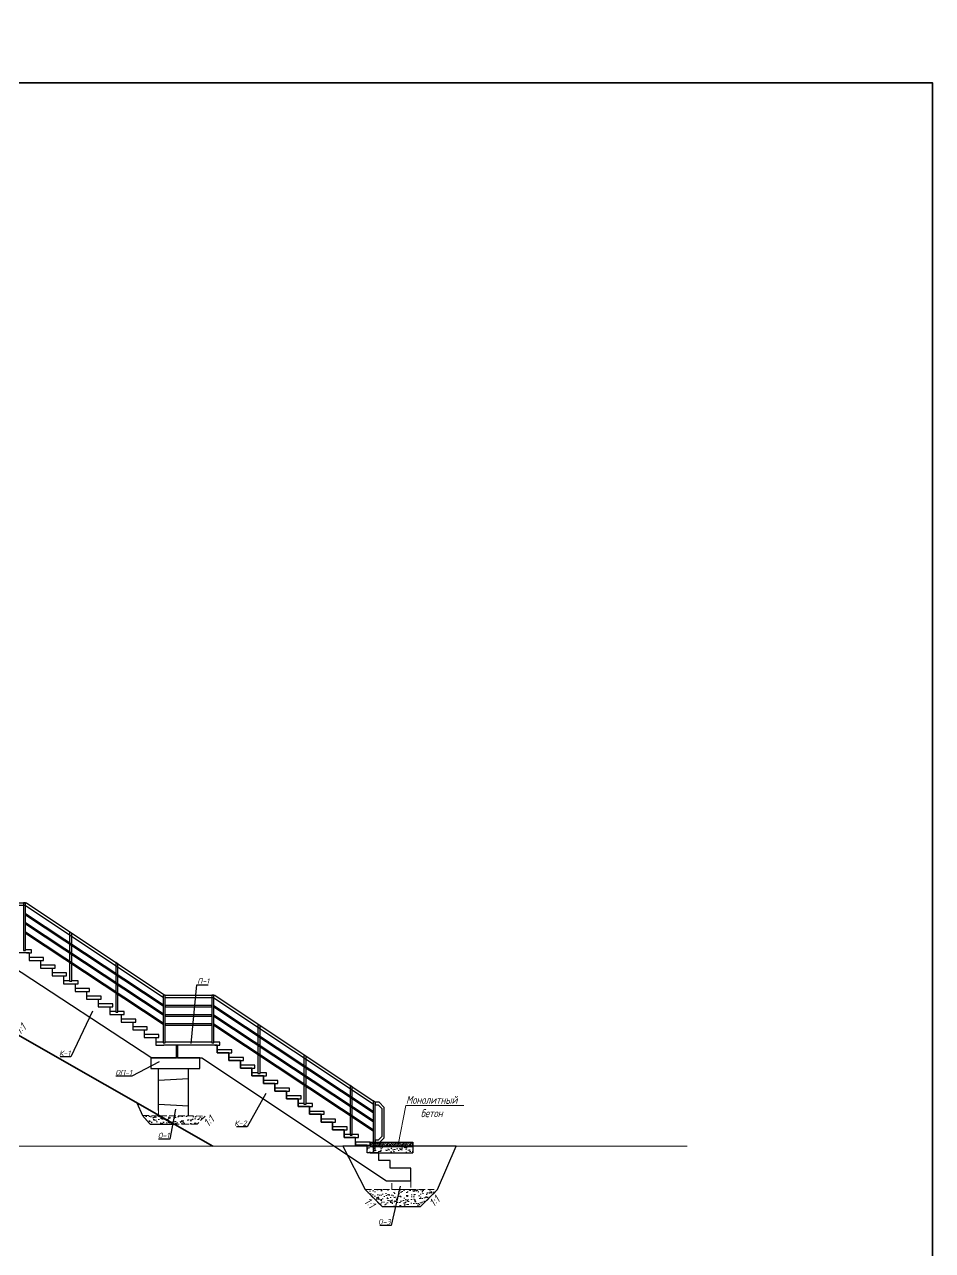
# Model space of a CAD drawing. Header units: millimetres. Extents: x 265754 to 14267433, y -6145605 to 2433772.
# Drawn here: x 6799534 to 6820798, y -195635 to -166923 of the extents above; entities that cross this region are included whole.
import ezdxf
from ezdxf import colors
from ezdxf.entities.mleader import LeaderData, LeaderLine
from ezdxf.math import Vec2, Vec3

# ---------------------------------------------------------------- set-up
doc = ezdxf.new("R2010")
doc.units = ezdxf.units.MM
doc.linetypes.add('DASHED', pattern=[7, 5, -2, 0])
for name, color, linetype, lineweight in [('02_Доп.основные', 255, 'Continuous', 25), ('04_Невидимые', 3, 'Continuous', 13), ('1-Бетон', 106, 'Continuous', 35), ('10_Текст', 255, 'Continuous', 25), ('osn linii', 4, 'Continuous', 40), ('ИС_Выноски', 3, 'Continuous', 18), ('ИС_ЛС_Mid', 7, 'Continuous', 35), ('ИС_Основная', 7, 'Continuous', 35), ('ИС_Размер', 3, 'Continuous', 18), ('Тонкая', 3, 'Continuous', 15)]:
    doc.layers.add(name, color=color, linetype=linetype, lineweight=lineweight)
doc.layers.add('ограждение', color=7, linetype='Continuous')
doc.styles.add('ISOCPEUR', font='isocpeur.ttf', dxfattribs={"width": 0.8, "oblique": 15, "height": 2.5})
doc.styles.add('ROMANS', font='isocpeur.ttf', dxfattribs={"width": 0.9, "oblique": 15})

# ---------------------------------------------------------------- blocks, each defined once
blk = doc.blocks.new('_None')
blk = doc.blocks.new('мост план кальмиус')
at = {"layer": 'ИС_Выноски'}
ml = blk.add_multileader_mtext('Standard', dxfattribs=at)
ml.set_content('Ось опоры ОП2 \\PПК 70+5,09', color=256, style='ISOCPEUR')
ml.set_leader_properties(color=256, linetype='ByLayer')
ml.set_arrow_properties(name='NONE')
ml.build(insert=Vec2(0, 0))
ml.multileader.update_dxf_attribs({"text_left_attachment_type": 6, "text_right_attachment_type": 6, "dogleg_length": 0.36, "arrow_head_size": 600, "scale": 200})
ctx = ml.context
ctx.base_point, ctx.scale, ctx.char_height, ctx.arrow_head_size, ctx.landing_gap_size, ctx.plane_origin, ctx.plane_x_axis, ctx.plane_y_axis = Vec3(-49547.1, -28758.8), 200, 1200, 600, 125, Vec3(-42551.4, -9400.5), Vec3(0, 1), Vec3(-1, 0)
ctx.left_attachment, ctx.right_attachment, ctx.text_align_type = 6, 6, 1
notes = []
notes.append((ctx, [(1, (1, 1, 0), (-49547.1, -19064.7), (0, -1), 161, [(1, [(-49547.1, -16236.4)], 0, [])])]))
ctx.mtext.insert, ctx.mtext.text_direction, ctx.mtext.rotation, ctx.mtext.width, ctx.mtext.alignment, ctx.mtext.flow_direction = Vec3(-50987.1, -23992.3), Vec3(0, 1), 1.5707963, 12285.253, 2, 5
for ctx, leaders in notes:
    for number, flags, end, landing, length, lines in leaders:
        leader = LeaderData()
        leader.index, (leader.has_last_leader_line, leader.has_dogleg_vector, leader.attachment_direction) = number, flags
        leader.last_leader_point, leader.dogleg_vector, leader.dogleg_length = Vec3(end), Vec3(landing), length
        for number, points, colour, breaks in lines:
            line = LeaderLine()
            line.index, line.vertices, line.color, line.breaks = number, Vec3.list(points), colors.encode_raw_color(colour), breaks
            leader.lines.append(line)
        ctx.leaders.append(leader)

msp = doc.modelspace()

# ---------------------------------------------------------------- hatches: boundary and pattern name
at = {"layer": '04_Невидимые'}
h = msp.add_hatch(dxfattribs=at)
h.set_pattern_fill('AR-CONC', color=256, scale=30, angle=180, style=0)
h.set_pattern_definition([(230, (-71499919.9, -348652.12), (-215.1780548, 18.8256405), [22.5, -247.5]), (175, (-71499919.9, -348652.12), (41.6254001, -225.6576401), [18, -198]), (280.45144446, (-71499937.83, -348650.55), (-173.552654, -206.8319973), [19.1220576, -210.3426336]), (226.1842, (-71499919.9, -348712.12), (-320.1723992, 49.6557842), [33.75, -371.25]), (276.6356355, (-71499946.58, -348707.98), (-280.3985837, -292.2355802), [28.6831026, -315.514128]), (171.184164, (-71499919.9, -348712.1), (-280.3985835, -292.2355801), [27, -297.0000003]), (201, (-71499949.9, -348697.12), (-179.07211564, 120.7856672), [22.5, -247.5]), (146, (-71499949.9, -348697.12), (-72.9945996, -217.5450135), [18, -198]), (251.45144474, (-71499964.82, -348687.05), (-252.066713, -96.75934584), [19.122057, -210.3426336]), (217.5, (-71499919.9, -348652.12), (-3.647956595, -99.86815615), [0, -195.6, 0, -201, 0, -198.75]), (187.5, (-71499919.9, -348652.12), (-78.92086123, -118.32351356), [0, -114.6, 0, -191.1, 0, -75.75]), (147.5, (-71499853, -348652.12), (-160.14673085, 6.76646152), [0, -75, 0, -234, 0, -310.5]), (137.5, (-71499823, -348652.12), (-174.9558508, -30.0314947), [0, -97.5, 0, -155.4, 0, -220.5])])
h.paths.add_polyline_path([(6803763.6947, -192486.9904), (6803573.8974, -192676.7877), (6802473.8974, -192676.7877), (6802294.9436, -192476.583)])
h = msp.add_hatch(dxfattribs=at)
h.set_pattern_fill('AR-CONC', color=256, scale=30, angle=180, style=0)
h.set_pattern_definition([(230, (-71442402.63, -347142.16), (-215.1780548, 18.8256405), [22.5, -247.5]), (175, (-71442402.63, -347142.16), (41.6254001, -225.6576401), [18, -198]), (280.45144446, (-71442420.56, -347140.6), (-173.552654, -206.8319973), [19.1220576, -210.3426336]), (226.1842, (-71442402.63, -347202.16), (-320.1723992, 49.6557842), [33.75, -371.25]), (276.6356355, (-71442429.3, -347198.02), (-280.3985837, -292.2355802), [28.6831026, -315.514128]), (171.184164, (-71442402.63, -347202.16), (-280.3985835, -292.2355801), [27, -297.0000003]), (201, (-71442432.63, -347187.16), (-179.07211564, 120.7856672), [22.5, -247.5]), (146, (-71442432.63, -347187.16), (-72.9945996, -217.5450135), [18, -198]), (251.45144474, (-71442447.56, -347177.1), (-252.066713, -96.75934584), [19.122057, -210.3426336]), (217.5, (-71442402.63, -347142.16), (-3.647956595, -99.86815615), [0, -195.6, 0, -201, 0, -198.75]), (187.5, (-71442402.63, -347142.16), (-78.92086123, -118.32351356), [0, -114.6, 0, -191.1, 0, -75.75]), (147.5, (-71442335.73, -347142.16), (-160.14673085, 6.76646152), [0, -75, 0, -234, 0, -310.5]), (137.5, (-71442305.73, -347142.16), (-174.9558508, -30.0314947), [0, -97.5, 0, -155.4, 0, -220.5])])
h.paths.add_polyline_path([(6807559.2057, -193346.6598), (6807559.2057, -193236.5092), (6807559.2057, -193196.6598), (6808629.2057, -193196.6598), (6808629.2057, -193346.6598)])
h = msp.add_hatch(dxfattribs=at)
h.set_pattern_fill('ANSI33', color=256, scale=10, style=0)
h.set_pattern_definition([(45, (5893794.32, -750767.64), (-44.9012806, 44.9012806), []), (45, (5893839.22, -750767.64), (-44.9012806, 44.9012806), [31.75, -15.875])])
h.paths.add_polyline_path([(6808629.2057, -193096.6627), (6808629.2057, -193196.6096), (6807629.2057, -193196.6598), (6807629.2057, -193096.4588), (6808629.0047, -193096.4588), (6808629.2028, -193096.6569), (6808629.2028, -193096.6627)])
h = msp.add_hatch(dxfattribs=at)
h.set_pattern_fill('AR-CONC', color=256, scale=30, angle=180, style=0)
h.set_pattern_definition([(230, (-71503244.9, -347212.16), (-215.1780548, 18.8256405), [22.5, -247.5]), (175, (-71503244.9, -347212.16), (41.6254001, -225.6576401), [18, -198]), (280.45144446, (-71503262.83, -347210.6), (-173.552654, -206.8319973), [19.1220576, -210.3426336]), (226.1842, (-71503244.9, -347272.16), (-320.1723992, 49.6557842), [33.75, -371.25]), (276.6356355, (-71503271.58, -347268.02), (-280.3985837, -292.2355802), [28.6831026, -315.514128]), (171.184164, (-71503244.9, -347272.16), (-280.3985835, -292.2355801), [27, -297.0000003]), (201, (-71503274.9, -347257.16), (-179.07211564, 120.7856672), [22.5, -247.5]), (146, (-71503274.9, -347257.16), (-72.9945996, -217.5450135), [18, -198]), (251.45144474, (-71503289.82, -347247.1), (-252.066713, -96.75934584), [19.122057, -210.3426336]), (217.5, (-71503244.9, -347212.16), (-3.647956595, -99.86815615), [0, -195.6, 0, -201, 0, -198.75]), (187.5, (-71503244.9, -347212.16), (-78.92086123, -118.32351356), [0, -114.6, 0, -191.1, 0, -75.75]), (147.5, (-71503178, -347212.16), (-160.14673085, 6.76646152), [0, -75, 0, -234, 0, -310.5]), (137.5, (-71503148, -347212.16), (-174.9558508, -30.0314947), [0, -97.5, 0, -155.4, 0, -220.5])])
h.paths.add_polyline_path([(6809209.2057, -194206.4588), (6808809.2057, -194606.4588), (6807909.2057, -194606.4588), (6807509.2057, -194206.4588)])

# ---------------------------------------------------------------- linework, layer by layer
at = {"color": 5}
for points in [[(6787384.205, -181736.4675), (6788597.3709, -181736.4588), (6792919.2044, -184616.5117), (6794087.3846, -184616.5117), (6798407.3053, -187496.4588), (6799577.3716, -187496.4588), (6802817.3716, -189656.4588), (6803987.3716, -189656.4588), (6807699.2057, -192131.0149)], [(6802161.1775, -192175.4543), (6802294.9436, -192476.583), (6802473.8974, -192676.7877), (6803023.8974, -192676.7877), (6802674.2045, -192486.9904), (6802693.0899, -192479.4042), (6802161.1775, -192175.4543)], [(6806992.6437, -193195.5943), (6807509.2057, -194206.4588), (6807909.2057, -194606.4588), (6808809.2057, -194606.4588), (6809209.2057, -194206.4588), (6809643.1691, -193195.5943), (6806992.6437, -193195.5943)]]:
    msp.add_lwpolyline(points, dxfattribs=at)
at = {"layer": '02_Доп.основные'}
for p, q in [((6799589.205, -188666.4588), (6798389.205, -188666.4588)), ((6803999.205, -190826.4588), (6802799.205, -190826.4588)), ((6803919.205, -190756.4588), (6802829.205, -190756.4588)), ((6802674.2045, -192356.4671), (6802674.2045, -191376.4588)), ((6803374.2045, -192299.2467), (6803374.2045, -191376.4588)), ((6802674.2045, -191646.4588), (6803374.2045, -191606.4588)), ((6802674.2045, -192206.4588), (6803374.2045, -192246.4588)), ((6803374.2045, -192484.2305), (6803374.2045, -192299.2467)), ((6807629.2057, -193096.4588), (6808629.2057, -193096.4588)), ((6807629.2057, -193196.4588), (6808629.2057, -193196.4588)), ((6807629.2057, -193346.4588), (6808629.2057, -193346.4588))]:
    msp.add_line(p, q, dxfattribs=at)
for points in [[(6799579.205, -188666.4588), (6799699.205, -188666.4588), (6799699.205, -188596.4588), (6799559.205, -188596.4588)], [(6798704.205, -188666.4588), (6798704.205, -188966.4588), (6799229.205, -188966.4588), (6802519.205, -191126.4588), (6803094.205, -191126.4588), (6803094.205, -190826.4588), (6802789.205, -190826.4588)], [(6799589.205, -188666.4588), (6799639.205, -188666.4588), (6799639.205, -188846.4588), (6799909.205, -188846.4588), (6799909.205, -189026.4588), (6800179.205, -189026.4588), (6800179.205, -189206.4588), (6800449.205, -189206.4588), (6800449.205, -189386.4588)], [(6800589.205, -189316.4588), (6800449.205, -189316.4588), (6800449.205, -189386.4588), (6800649.205, -189386.4588)], [(6800649.205, -189386.4588), (6800789.205, -189386.4588), (6800789.205, -189316.4588), (6800639.205, -189316.4588)], [(6800719.205, -189386.4588), (6800719.205, -189566.4588), (6800989.205, -189566.4588), (6800989.205, -189746.4588), (6801259.205, -189746.4588), (6801259.205, -189926.4588), (6801529.205, -189926.4588), (6801529.205, -190106.4588)], [(6801669.205, -190036.4588), (6801529.205, -190036.4588), (6801529.205, -190106.4588), (6801729.205, -190106.4588)], [(6801729.205, -190106.4588), (6801869.205, -190106.4588), (6801869.205, -190036.4588), (6801719.205, -190036.4588)], [(6801799.205, -190106.4588), (6801799.205, -190286.4588), (6802069.205, -190286.4588), (6802069.205, -190466.4588), (6802339.205, -190466.4588), (6802339.205, -190646.4588), (6802609.205, -190646.4588), (6802609.205, -190826.4588), (6802789.205, -190826.4588)], [(6802779.205, -190756.4588), (6802609.205, -190756.4588), (6802609.205, -190826.4588), (6802799.205, -190826.4588)], [(6808584.2057, -194006.4588), (6808584.2057, -193706.4588), (6808099.2057, -193706.4588), (6808099.2057, -193526.4588), (6807829.2057, -193526.4588), (6807829.2057, -193346.4588), (6807559.2057, -193346.4588), (6807559.2057, -193166.4588), (6807289.2057, -193166.4588), (6807289.2057, -192986.4588), (6807019.2057, -192986.4588), (6807019.2057, -192806.4588), (6806749.2057, -192806.4588), (6806749.2057, -192626.4588), (6806479.2057, -192626.4588), (6806479.2057, -192446.4588), (6806209.2057, -192446.4588), (6806209.2057, -192266.4588), (6805939.2057, -192266.4588), (6805939.2057, -192086.4588), (6805669.2057, -192086.4588), (6805669.2057, -191906.4588), (6805399.2057, -191906.4588), (6805399.2057, -191726.4588), (6805129.2057, -191726.4588), (6805129.2057, -191546.4588), (6804859.2057, -191546.4588), (6804859.2057, -191366.4588), (6804589.2057, -191366.4588), (6804589.2057, -191186.4588), (6804319.2057, -191186.4588), (6804319.2057, -191006.4588), (6804049.2057, -191006.4588), (6804049.2057, -190826.4588), (6803114.2057, -190826.4588), (6803114.2057, -191126.4588), (6803689.2057, -191126.4588), (6808009.2057, -194006.4588), (6808584.2057, -194006.4588)], [(6803989.205, -190826.4588), (6804109.205, -190826.4588), (6804109.205, -190756.4588), (6803969.205, -190756.4588)], [(6803999.205, -190826.4588), (6804049.205, -190826.4588), (6804049.205, -191006.4588), (6804319.205, -191006.4588), (6804319.205, -191186.4588), (6804589.205, -191186.4588), (6804589.205, -191366.4588), (6804859.205, -191366.4588), (6804859.205, -191546.4588)], [(6803639.205, -191126.4588), (6802489.205, -191126.4588), (6802489.205, -191376.4588), (6803639.205, -191376.4588), (6803639.205, -191126.4588)], [(6804999.205, -191476.4588), (6804859.205, -191476.4588), (6804859.205, -191546.4588), (6805059.205, -191546.4588)], [(6805059.205, -191546.4588), (6805199.205, -191546.4588), (6805199.205, -191476.4588), (6805049.205, -191476.4588)], [(6805129.205, -191546.4588), (6805129.205, -191726.4588), (6805399.205, -191726.4588), (6805399.205, -191906.4588), (6805669.205, -191906.4588), (6805669.205, -192086.4588), (6805939.205, -192086.4588), (6805939.205, -192266.4588)], [(6806079.205, -192196.4588), (6805939.205, -192196.4588), (6805939.205, -192266.4588), (6806139.205, -192266.4588)], [(6806139.205, -192266.4588), (6806279.205, -192266.4588), (6806279.205, -192196.4588), (6806129.205, -192196.4588)], [(6806209.205, -192266.4588), (6806209.205, -192446.4588), (6806479.205, -192446.4588), (6806479.205, -192626.4588), (6806749.205, -192626.4588), (6806749.205, -192806.4588), (6807019.205, -192806.4588), (6807019.205, -192986.4588), (6807199.205, -192986.4588)], [(6807629.2057, -193096.4588), (6807629.2057, -193196.4588)], [(6808629.2057, -193096.4588), (6808629.2057, -193196.4588)], [(6808629.2057, -193196.4588), (6808629.2057, -193346.4588)]]:
    msp.add_lwpolyline(points, dxfattribs=at)
for points in [[(6799639.205, -188846.4588), (6799979.205, -188846.4588), (6799979.205, -188776.4588), (6799639.205, -188776.4588)], [(6799909.205, -189026.4588), (6800249.205, -189026.4588), (6800249.205, -188956.4588), (6799909.205, -188956.4588)], [(6800179.205, -189206.4588), (6800519.205, -189206.4588), (6800519.205, -189136.4588), (6800179.205, -189136.4588)], [(6800719.205, -189566.4588), (6801059.205, -189566.4588), (6801059.205, -189496.4588), (6800719.205, -189496.4588)], [(6800989.205, -189746.4588), (6801329.205, -189746.4588), (6801329.205, -189676.4588), (6800989.205, -189676.4588)], [(6801259.205, -189926.4588), (6801599.205, -189926.4588), (6801599.205, -189856.4588), (6801259.205, -189856.4588)], [(6801799.205, -190286.4588), (6802139.205, -190286.4588), (6802139.205, -190216.4588), (6801799.205, -190216.4588)], [(6802069.205, -190466.4588), (6802409.205, -190466.4588), (6802409.205, -190396.4588), (6802069.205, -190396.4588)], [(6802339.205, -190646.4588), (6802679.205, -190646.4588), (6802679.205, -190576.4588), (6802339.205, -190576.4588)], [(6804049.205, -191006.4588), (6804389.205, -191006.4588), (6804389.205, -190936.4588), (6804049.205, -190936.4588)], [(6804319.205, -191186.4588), (6804659.205, -191186.4588), (6804659.205, -191116.4588), (6804319.205, -191116.4588)], [(6804589.205, -191366.4588), (6804929.205, -191366.4588), (6804929.205, -191296.4588), (6804589.205, -191296.4588)], [(6805129.205, -191726.4588), (6805469.205, -191726.4588), (6805469.205, -191656.4588), (6805129.205, -191656.4588)], [(6805399.205, -191906.4588), (6805739.205, -191906.4588), (6805739.205, -191836.4588), (6805399.205, -191836.4588)], [(6805669.205, -192086.4588), (6806009.205, -192086.4588), (6806009.205, -192016.4588), (6805669.205, -192016.4588)], [(6806209.205, -192446.4588), (6806549.205, -192446.4588), (6806549.205, -192376.4588), (6806209.205, -192376.4588)], [(6806479.205, -192626.4588), (6806819.205, -192626.4588), (6806819.205, -192556.4588), (6806479.205, -192556.4588)], [(6806749.205, -192806.4588), (6807089.205, -192806.4588), (6807089.205, -192736.4588), (6806749.205, -192736.4588)], [(6807019.2057, -192986.4588), (6807359.2057, -192986.4588), (6807359.2057, -192916.4588), (6807019.2057, -192916.4588)], [(6807289.2064, -193166.4588), (6807629.2064, -193166.4588), (6807629.2064, -193096.4588), (6807289.2064, -193096.4588)]]:
    msp.add_lwpolyline(points, close=True, dxfattribs=at)
at = {"layer": '04_Невидимые', "linetype": 'DASHED', "ltscale": 30}
for p, q in [((6802294.9436, -192476.583), (6802161.1775, -192175.4543)), ((6802674.2045, -192479.2704), (6802674.2045, -192356.4671))]:
    msp.add_line(p, q, dxfattribs=at)
for points in [[(6803573.8974, -192676.7877), (6802473.8974, -192676.7877), (6802294.9436, -192476.583), (6803763.6947, -192486.9904)], [(6808134.2057, -194006.4588), (6808584.2057, -194006.4588), (6808584.2057, -194206.4588), (6808134.2057, -194206.4588)], [(6808809.2057, -194606.4588), (6807909.2057, -194606.4588), (6807509.2057, -194206.4588), (6809209.2057, -194206.4588)]]:
    msp.add_lwpolyline(points, close=True, dxfattribs=at)
at = {"layer": '1-Бетон', "color": 1}
msp.add_lwpolyline([(6710697.8661, -168287.8703), (6820797.8941, -168287.8703), (6820797.8941, -222111.3242), (6710697.8661, -222111.3242)], close=True, dxfattribs=at)
at = {"layer": 'osn linii', "lineweight": -3}
msp.add_lwpolyline([(6807814.3517, -192224.3478), (6807899.2057, -192309.2017), (6807899.2057, -192969.495), (6807814.3529, -193054.3478), (6807749.2057, -193054.3478), (6807749.2057, -193114.3478), (6807839.2057, -193114.3478), (6807959.2057, -192994.3478), (6807959.2057, -192284.3489), (6807839.2045, -192164.3478), (6807749.2057, -192164.3478), (6807749.2057, -192224.3478)], close=True, dxfattribs=at)
at = {"layer": 'ИС_ЛС_Mid', "color": 7}
for points in [[(6799639.205, -188666.4588), (6799589.205, -188666.4588)], [(6804049.205, -190826.4588), (6803999.205, -190826.4588)]]:
    msp.add_lwpolyline(points, dxfattribs=at)
at = {"layer": 'ИС_Основная', "color": 1}
msp.add_line((6803946.4226, -193195.5943), (6795661.7319, -188461.4854), dxfattribs=at)
at = {"layer": 'ИС_Размер'}
msp.add_line((6782926.2759, -193195.5943), (6815051.6065, -193195.5943), dxfattribs=at)
at = {"layer": 'ограждение', "color": 4}
for p, q in [((6798409.205, -187496.4588), (6799576.9952, -187496.4588)), ((6799559.205, -187556.4588), (6798419.205, -187556.4588)), ((6799559.205, -187556.4588), (6802779.205, -189703.1255)), ((6799577.3716, -187496.4588), (6802817.3716, -189656.4588)), ((6803969.205, -189716.4588), (6802829.205, -189716.4588)), ((6803969.205, -189716.4588), (6807699.2057, -192203.1259))]:
    msp.add_line(p, q, dxfattribs=at)
at = {"layer": 'ограждение', "color": 1}
for p, q in [((6799559.205, -187739.4588), (6802779.205, -189872.9557)), ((6799559.205, -187771.4588), (6802779.205, -189904.9557)), ((6799559.205, -187954.4588), (6802779.205, -190087.9557)), ((6799559.205, -187986.4588), (6802779.205, -190119.9557)), ((6799559.205, -188169.4588), (6802779.205, -190302.9557)), ((6799559.205, -188201.4588), (6802779.205, -190334.9557)), ((6803969.205, -189899.4588), (6807699.2057, -192370.8703)), ((6803969.205, -189931.4588), (6807699.2057, -192402.8703)), ((6803969.205, -190114.4588), (6807699.2057, -192585.8703)), ((6803969.205, -190146.4588), (6807699.2057, -192617.8703)), ((6803969.205, -190329.4588), (6807699.2057, -192800.8703)), ((6803969.205, -190361.4588), (6807699.2057, -192832.8703))]:
    msp.add_line(p, q, dxfattribs=at)
at = {"layer": 'ограждение'}
for points in [[(6799559.205, -187496.4588), (6799509.205, -187496.4588), (6799509.205, -188611.4588), (6799559.205, -188611.4588)], [(6800639.205, -188204.3478), (6800589.205, -188171.0144), (6800589.205, -189331.4588), (6800639.205, -189331.4588)], [(6801719.205, -188924.3478), (6801669.205, -188891.0144), (6801669.205, -190051.4588), (6801719.205, -190051.4588)], [(6802829.205, -189656.4588), (6802779.205, -189656.4588), (6802779.205, -190771.4588), (6802829.205, -190771.4588)], [(6803969.205, -189656.4588), (6803919.205, -189656.4588), (6803919.205, -190771.4588), (6803969.205, -190771.4588)], [(6805049.2057, -190364.392), (6804999.2057, -190331.0586), (6804999.2057, -191491.503), (6805049.2057, -191491.503)], [(6806129.2057, -191084.392), (6806079.2057, -191051.0586), (6806079.2057, -192211.503), (6806129.2057, -192211.503)], [(6807209.2057, -191804.392), (6807159.2057, -191771.0586), (6807159.2057, -192931.503), (6807209.2057, -192931.503)], [(6807749.2057, -192164.3478), (6807699.2057, -192131.0144), (6807699.2057, -193291.4588), (6807749.2057, -193291.4588)]]:
    msp.add_lwpolyline(points, close=True, dxfattribs=at)
at = {"layer": 'ограждение', "color": 1}
for points in [[(6803919.205, -189899.4588), (6802829.205, -189899.4588), (6802829.205, -189931.4588), (6803919.205, -189931.4588)], [(6803919.205, -190114.4588), (6802829.205, -190114.4588), (6802829.205, -190146.4588), (6803919.205, -190146.4588)], [(6803919.205, -190329.4588), (6802829.205, -190329.4588), (6802829.205, -190361.4588), (6803919.205, -190361.4588)]]:
    msp.add_lwpolyline(points, close=True, dxfattribs=at)

# ---------------------------------------------------------------- block references
at = {"layer": '1-Бетон'}
msp.add_blockref('мост план кальмиус', (6853073.53, -668947.9294), dxfattribs=at)

# ---------------------------------------------------------------- texts
at = {"layer": '10_Текст', "style": 'ISOCPEUR', "oblique": 15, "width": 0.9}
for rotation, p in [(45, (6799427.6318, -190594.4358)), (45, (6803837.6318, -192754.4358)), (45.000002, (6809119.022, -194629.5753, 248.7689)), (314.999998, (6807471.8037, -194507.121, -82.923))]:
    msp.add_text('1:1', height=187.5, rotation=rotation, dxfattribs=at).set_placement(p)

# ---------------------------------------------------------------- leaders
at = {"layer": '04_Невидимые'}
ml = msp.add_multileader_mtext('Standard', dxfattribs=at)
ml.set_content('{\\C255;Монолитный\\Pбетон}', color=256, style='ISOCPEUR')
ml.set_leader_properties(color=256, linetype='ByLayer', lineweight=-1)
ml.set_arrow_properties(name='NONE')
ml.build(insert=Vec2(0, 0))
ml.multileader.update_dxf_attribs({"text_left_attachment_type": 6, "text_right_attachment_type": 6, "dogleg_length": 0.36, "arrow_head_size": 225, "scale": 75})
ctx = ml.context
ctx.base_point, ctx.scale, ctx.char_height, ctx.arrow_head_size, ctx.landing_gap_size, ctx.plane_origin = Vec3(6808489.7804, -192238.8223), 75, 187.5, 225, 6.75, Vec3(6807804.078, -197360.4149)
ctx.left_attachment, ctx.right_attachment, ctx.text_align_type = 6, 6, 1
notes = []
notes.append((ctx, [(0, (1, 1, 0), (6808462.7804, -192238.8223), (1, 0), 27, [(0, [(6808281.158, -193158.532)], 0, [])])]))
ctx.mtext.insert, ctx.mtext.alignment, ctx.mtext.flow_direction = Vec3(6809069.1506, -192013.8223), 2, 5
at = {"layer": 'ИС_Выноски'}
ml = msp.add_multileader_mtext('Standard', dxfattribs=at)
ml.set_content('Ось опоры ОП2 \\PПК 70+5,09', color=256, style='ISOCPEUR')
ml.set_leader_properties(color=256, linetype='ByLayer')
ml.set_arrow_properties(name='NONE')
ml.build(insert=Vec2(0, 0))
ml.multileader.update_dxf_attribs({"text_left_attachment_type": 6, "text_right_attachment_type": 6, "dogleg_length": 0.36, "arrow_head_size": 600, "scale": 200})
ctx = ml.context
ctx.base_point, ctx.scale, ctx.char_height, ctx.arrow_head_size, ctx.landing_gap_size, ctx.plane_origin, ctx.plane_x_axis, ctx.plane_y_axis = Vec3(6803526.425, -499063.6887), 200, 1200, 600, 125, Vec3(6810522.1015, -479705.4074), Vec3(0, 1), Vec3(-1, 0)
ctx.left_attachment, ctx.right_attachment, ctx.text_align_type = 6, 6, 1
notes.append((ctx, [(1, (1, 1, 0), (6803526.425, -489369.5689), (0, -1), 161.0417, [(1, [(6803526.425, -486541.2457)], 0, [])])]))
ctx.mtext.insert, ctx.mtext.text_direction, ctx.mtext.rotation, ctx.mtext.width, ctx.mtext.alignment, ctx.mtext.flow_direction = Vec3(6802086.425, -494297.1497), Vec3(0, 1), 1.5707963268, 12285.253308, 2, 5
ml = msp.add_multileader_mtext('Standard', dxfattribs=at)
ml.set_content('Ось опоры ОП2 \\PПК 70+5,09', color=256, style='ISOCPEUR')
ml.set_leader_properties(color=256, linetype='ByLayer')
ml.set_arrow_properties(name='NONE')
ml.build(insert=Vec2(0, 0))
ml.multileader.update_dxf_attribs({"text_left_attachment_type": 6, "text_right_attachment_type": 6, "dogleg_length": 0.36, "arrow_head_size": 600, "scale": 200})
ctx = ml.context
ctx.base_point, ctx.scale, ctx.char_height, ctx.arrow_head_size, ctx.landing_gap_size, ctx.plane_origin, ctx.plane_x_axis, ctx.plane_y_axis = Vec3(6803526.425, -624888.2184), 200, 1200, 600, 125, Vec3(6810522.1015, -605529.9371), Vec3(0, 1), Vec3(-1, 0)
ctx.left_attachment, ctx.right_attachment, ctx.text_align_type = 6, 6, 1
notes.append((ctx, [(1, (1, 1, 0), (6803526.425, -615194.0986), (0, -1), 161.0417, [(1, [(6803526.425, -612365.7754)], 0, [])])]))
ctx.mtext.insert, ctx.mtext.text_direction, ctx.mtext.rotation, ctx.mtext.width, ctx.mtext.alignment, ctx.mtext.flow_direction = Vec3(6802086.425, -620121.6793), Vec3(0, 1), 1.5707963268, 12285.253308, 2, 5
at = {"layer": 'Тонкая', "color": 3}
ml = msp.add_multileader_mtext('Standard', dxfattribs=at)
ml.set_content('{\\C256;П-1}', color=4, style='ROMANS')
ml.set_leader_properties(color=256)
ml.set_arrow_properties(name='NONE')
ml.build(insert=Vec2(0, 0))
ml.multileader.update_dxf_attribs({"text_left_attachment_type": 6, "text_right_attachment_type": 6, "arrow_head_size": 600})
ctx = ml.context
ctx.base_point, ctx.char_height, ctx.arrow_head_size, ctx.plane_origin = Vec3(6803581.1094, -189415.5578), 125, 600, Vec3(6804422.9374, -188673.1412)
ctx.left_attachment, ctx.right_attachment, ctx.text_align_type = 6, 6, 1
notes.append((ctx, [(0, (1, 1, 0), (6803571.1094, -189415.5578), (1, 0), 10, [(0, [(6803435.0538, -190788.9412)], 0, [])])]))
ctx.mtext.insert, ctx.mtext.alignment, ctx.mtext.flow_direction = Vec3(6803717.853, -189265.5578), 2, 5
ml = msp.add_multileader_mtext('Standard', dxfattribs=at)
ml.set_content('{\\C256;К-1}', color=4, style='ROMANS')
ml.set_leader_properties(color=256)
ml.set_arrow_properties(name='NONE')
ml.build(insert=Vec2(0, 0))
ml.multileader.update_dxf_attribs({"text_left_attachment_type": 6, "text_right_attachment_type": 6, "arrow_head_size": 600})
ctx = ml.context
ctx.base_point, ctx.char_height, ctx.arrow_head_size, ctx.plane_origin = Vec3(6800336.9785, -191102.9486), 125, 600, Vec3(6801156.3065, -189415.2633)
ctx.left_attachment, ctx.right_attachment, ctx.text_align_type = 6, 6, 1
notes.append((ctx, [(1, (1, 1, 0), (6800620.4658, -191102.9486), (-1, 0), 10, [(0, [(6801122.5996, -190033.6717)], 0, [])])]))
ctx.mtext.insert, ctx.mtext.alignment, ctx.mtext.flow_direction = Vec3(6800473.7221, -190952.9486), 2, 5
ml = msp.add_multileader_mtext('Standard', dxfattribs=at)
ml.set_content('{\\C256;ОП-1}', color=4, style='ROMANS')
ml.set_leader_properties(color=256)
ml.set_arrow_properties(name='NONE')
ml.build(insert=Vec2(0, 0))
ml.multileader.update_dxf_attribs({"text_left_attachment_type": 6, "text_right_attachment_type": 6, "arrow_head_size": 600})
ctx = ml.context
ctx.base_point, ctx.char_height, ctx.arrow_head_size, ctx.plane_origin = Vec3(6801674.4638, -191555.9785), 125, 600, Vec3(6802125.793, -189189.6082)
ctx.left_attachment, ctx.right_attachment, ctx.text_align_type = 6, 6, 1
notes.append((ctx, [(1, (1, 1, 0), (6802047.9511, -191555.9785), (-1, 0), 10, [(0, [(6802688.1434, -191214.9274)], 0, [])])]))
ctx.mtext.insert, ctx.mtext.alignment, ctx.mtext.flow_direction = Vec3(6801856.2074, -191405.9785), 2, 5
ml = msp.add_multileader_mtext('Standard', dxfattribs=at)
ml.set_content('{\\C256;К-2}', color=4, style='ROMANS')
ml.set_leader_properties(color=256)
ml.set_arrow_properties(name='NONE')
ml.build(insert=Vec2(0, 0))
ml.multileader.update_dxf_attribs({"text_left_attachment_type": 6, "text_right_attachment_type": 6, "arrow_head_size": 600})
ctx = ml.context
ctx.base_point, ctx.char_height, ctx.arrow_head_size, ctx.plane_origin = Vec3(6804441.7561, -192743.1405), 125, 600, Vec3(6805221.2544, -191337.8827)
ctx.left_attachment, ctx.right_attachment, ctx.text_align_type = 6, 6, 1
notes.append((ctx, [(1, (1, 1, 0), (6804747.7434, -192743.1405), (-1, 0), 10, [(0, [(6805187.5475, -191956.2911)], 0, [])])]))
ctx.mtext.insert, ctx.mtext.alignment, ctx.mtext.flow_direction = Vec3(6804589.7498, -192593.1405), 2, 5
ml = msp.add_multileader_mtext('Standard', dxfattribs=at)
ml.set_content('{\\C256;О-1}', color=4, style='ROMANS')
ml.set_leader_properties(color=256)
ml.set_arrow_properties(name='NONE')
ml.build(insert=Vec2(0, 0))
ml.multileader.update_dxf_attribs({"text_left_attachment_type": 6, "text_right_attachment_type": 6, "arrow_head_size": 600})
ctx = ml.context
ctx.base_point, ctx.char_height, ctx.arrow_head_size, ctx.plane_origin = Vec3(6802654.2226, -193027.7855), 125, 600, Vec3(6802935.0104, -190880.6293)
ctx.left_attachment, ctx.right_attachment, ctx.text_align_type = 6, 6, 1
notes.append((ctx, [(1, (1, 1, 0), (6802937.7099, -193027.7855), (-1, 0), 10, [(0, [(6803071.0823, -192327.6263)], 0, [])])]))
ctx.mtext.insert, ctx.mtext.alignment, ctx.mtext.flow_direction = Vec3(6802790.9662, -192877.7855), 2, 5
ml = msp.add_multileader_mtext('Standard', dxfattribs=at)
ml.set_content('{\\C256;О-3}', color=4, style='ROMANS')
ml.set_leader_properties(color=256)
ml.set_arrow_properties(name='NONE')
ml.build(insert=Vec2(0, 0))
ml.multileader.update_dxf_attribs({"text_left_attachment_type": 6, "text_right_attachment_type": 6, "arrow_head_size": 600})
ctx = ml.context
ctx.base_point, ctx.char_height, ctx.arrow_head_size, ctx.plane_origin = Vec3(6807812.3911, -195051.5353), 125, 600, Vec3(6808196.2203, -192685.1649)
ctx.left_attachment, ctx.right_attachment, ctx.text_align_type = 6, 6, 1
notes.append((ctx, [(1, (1, 1, 0), (6808118.3784, -195051.5353), (-1, 0), 10, [(0, [(6808332.2922, -194132.1619)], 0, [])])]))
ctx.mtext.insert, ctx.mtext.alignment, ctx.mtext.flow_direction = Vec3(6807960.3848, -194901.5353), 2, 5
for ctx, leaders in notes:
    for number, flags, end, landing, length, lines in leaders:
        leader = LeaderData()
        leader.index, (leader.has_last_leader_line, leader.has_dogleg_vector, leader.attachment_direction) = number, flags
        leader.last_leader_point, leader.dogleg_vector, leader.dogleg_length = Vec3(end), Vec3(landing), length
        for number, points, colour, breaks in lines:
            line = LeaderLine()
            line.index, line.vertices, line.color, line.breaks = number, Vec3.list(points), colors.encode_raw_color(colour), breaks
            leader.lines.append(line)
        ctx.leaders.append(leader)

doc.saveas('drawing.dxf')
